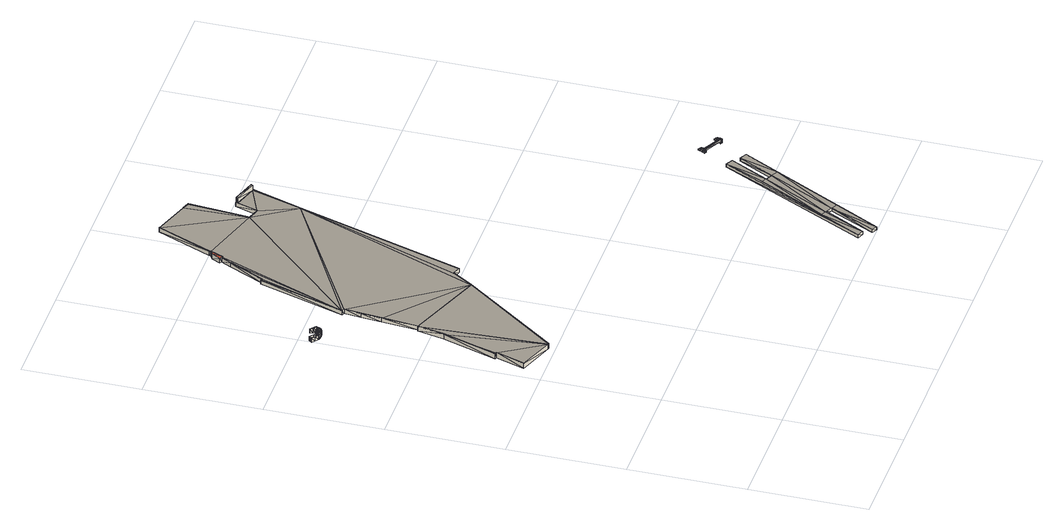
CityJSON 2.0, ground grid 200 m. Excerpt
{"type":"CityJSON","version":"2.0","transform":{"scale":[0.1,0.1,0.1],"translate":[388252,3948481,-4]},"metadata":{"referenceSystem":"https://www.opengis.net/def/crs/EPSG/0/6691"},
"CityObjects":{
"bridge1":{"type":"Bridge","geometry":[{"type":"Solid","lod":"2","boundaries":[[[[0,1,2]],[[3,0,2]],[[4,3,5]],[[3,2,5]],[[6,7,4]],[[5,6,4]],[[8,3,4]],[[9,0,3]],[[8,9,3]],[[7,10,11]],[[4,7,11]],[[11,8,4]],[[1,12,13]],[[2,1,13]],[[5,2,14]],[[2,13,14]],[[14,15,5]],[[15,6,5]],[[16,8,11]],[[16,9,8]],[[17,9,16]],[[18,16,11]],[[10,19,18]],[[11,10,18]],[[12,20,21]],[[13,12,21]],[[14,13,22]],[[13,21,22]],[[23,15,22]],[[22,15,14]],[[24,25,26]],[[27,28,26]],[[26,25,27]],[[29,30,28]],[[28,30,31]],[[28,31,26]],[[27,25,32]],[[25,33,32]],[[32,34,27]],[[34,28,27]],[[34,29,28]],[[35,29,34]],[[36,17,16]],[[37,17,36]],[[38,16,18]],[[36,16,38]],[[32,39,40]],[[33,39,32]],[[19,41,38]],[[18,19,38]],[[40,42,32]],[[42,34,32]],[[42,35,34]],[[43,35,42]],[[44,45,26]],[[31,44,26]],[[30,46,44]],[[31,30,44]],[[40,39,47]],[[39,48,47]],[[40,47,49]],[[42,40,49]],[[21,50,22]],[[21,20,51]],[[20,52,51]],[[51,50,21]],[[49,43,42]],[[53,43,49]],[[54,23,50]],[[50,23,22]],[[38,41,55]],[[41,56,55]],[[36,38,57]],[[58,37,57]],[[57,37,36]],[[55,59,45]],[[56,59,55]],[[55,45,44]],[[38,55,57]],[[57,55,44]],[[46,58,57]],[[44,46,57]],[[49,47,60]],[[48,61,62]],[[47,48,62]],[[47,62,60]],[[60,53,49]],[[63,53,60]],[[64,50,51]],[[64,65,50]],[[65,54,50]],[[52,66,67]],[[67,64,51]],[[51,52,67]],[[67,63,60]],[[66,63,67]],[[60,62,67]],[[62,64,67]],[[45,24,26]],[[59,24,45]],[[62,61,64]],[[61,65,64]],[[6,15,7]],[[7,15,19]],[[10,7,19]],[[19,15,25]],[[25,15,33]],[[24,19,25]],[[33,15,39]],[[39,15,48]],[[48,15,61]],[[15,23,61]],[[41,19,56]],[[56,19,24]],[[61,23,65]],[[23,54,65]],[[59,56,24]],[[0,9,1]],[[30,29,9]],[[1,9,20]],[[12,1,20]],[[9,29,20]],[[29,35,20]],[[35,43,20]],[[17,58,9]],[[58,30,9]],[[43,53,20]],[[37,58,17]],[[46,30,58]],[[53,63,20]],[[66,52,20]],[[63,66,20]]]],"semantics":{"surfaces":[{"type":"WallSurface"},{"type":"OuterFloorSurface"},{"type":"GroundSurface"}],"values":[[0,0,0,0,0,0,0,0,0,0,0,0,0,0,0,0,0,0,0,0,0,0,0,0,0,0,0,0,0,0,0,0,0,0,0,0,0,0,0,0,0,0,0,0,0,0,0,0,0,0,0,0,0,0,0,0,0,0,0,0,0,0,0,0,0,0,0,0,0,0,0,0,0,0,0,0,0,0,0,0,0,0,0,0,0,0,0,0,0,0,0,0,0,0,0,0,0,0,0,0,0,0,1,1,1,1,1,1,1,1,1,1,1,1,1,1,1,2,2,2,2,2,2,2,2,2,2,2,2,2,2,2]]}}]},
"bridge2":{"type":"Bridge","geometry":[{"type":"Solid","lod":"2","boundaries":[[[[68,69,70]],[[71,72,70]],[[73,72,74]],[[74,72,71]],[[75,74,71]],[[69,76,70]],[[72,68,70]],[[77,72,78]],[[77,79,72]],[[80,79,81]],[[79,80,72]],[[69,68,81]],[[81,68,82]],[[82,80,81]],[[83,71,84]],[[71,70,84]],[[85,83,86]],[[86,83,84]],[[87,85,88]],[[85,86,88]],[[73,78,72]],[[73,89,78]],[[90,91,92]],[[89,92,93]],[[90,92,89]],[[91,94,92]],[[73,74,94]],[[91,73,94]],[[95,96,93]],[[92,95,93]],[[92,94,95]],[[74,75,94]],[[94,75,97]],[[94,97,95]],[[95,85,96]],[[96,85,87]],[[75,71,83]],[[97,75,83]],[[77,98,79]],[[79,98,99]],[[100,69,81]],[[76,69,100]],[[91,90,73]],[[73,90,89]],[[98,76,99]],[[70,76,98]],[[88,70,98]],[[84,70,88]],[[86,84,88]],[[68,72,80]],[[82,68,80]],[[100,79,99]],[[81,79,100]],[[95,97,85]],[[97,83,85]],[[76,100,99]],[[78,93,77]],[[89,93,78]],[[93,87,77]],[[88,98,77]],[[87,88,77]],[[96,87,93]]]],"semantics":{"surfaces":[{"type":"OuterFloorSurface"},{"type":"WallSurface"},{"type":"GroundSurface"}],"values":[[0,0,0,0,0,0,0,1,1,1,1,1,1,1,1,1,1,1,1,1,1,1,1,1,1,1,1,1,1,1,1,1,1,1,1,1,1,1,1,1,1,1,1,1,1,1,1,1,1,1,1,1,1,1,1,1,2,2,2,2,2,2]]}}]},
"bridge3":{"type":"Bridge","geometry":[{"type":"Solid","lod":"2","boundaries":[[[[101,102,103]],[[104,102,101]],[[70,76,105]],[[105,76,106]],[[107,105,106]],[[108,109,76]],[[76,109,106]],[[110,109,108]],[[106,109,111]],[[112,111,113]],[[113,111,114]],[[109,115,111]],[[114,111,116]],[[111,115,117]],[[118,115,109]],[[119,118,109]],[[120,121,109]],[[122,114,116]],[[123,122,116]],[[124,118,119]],[[125,126,117]],[[127,125,117]],[[128,129,115]],[[115,130,117]],[[129,130,115]],[[116,111,117]],[[121,119,109]],[[130,127,117]],[[131,130,129]],[[99,132,133]],[[132,134,133]],[[135,76,100]],[[108,76,135]],[[70,136,76]],[[133,137,138]],[[137,133,139]],[[133,134,139]],[[110,108,135]],[[135,133,138]],[[138,110,135]],[[84,70,140]],[[70,105,140]],[[86,84,141]],[[136,141,142]],[[86,141,136]],[[84,143,141]],[[140,105,143]],[[105,107,143]],[[141,144,142]],[[142,144,145]],[[141,143,144]],[[144,143,146]],[[145,146,147]],[[144,146,145]],[[143,107,148]],[[107,106,148]],[[143,148,146]],[[146,148,149]],[[146,149,147]],[[149,150,147]],[[148,151,149]],[[106,111,151]],[[148,106,151]],[[139,152,153]],[[137,139,153]],[[109,110,154]],[[154,110,138]],[[111,112,151]],[[151,112,155]],[[149,156,150]],[[150,156,157]],[[155,113,158]],[[112,113,155]],[[155,158,159]],[[156,155,159]],[[159,160,157]],[[156,159,157]],[[158,114,161]],[[113,114,158]],[[160,159,122]],[[159,162,122]],[[160,122,163]],[[164,109,154]],[[120,109,164]],[[153,152,165]],[[152,166,165]],[[115,118,167]],[[167,168,169]],[[167,118,168]],[[170,171,169]],[[172,171,170]],[[171,167,169]],[[163,122,173]],[[173,122,123]],[[123,116,101]],[[103,123,101]],[[168,124,174]],[[118,124,168]],[[175,173,103]],[[173,123,103]],[[169,168,176]],[[169,177,178]],[[170,169,178]],[[179,119,180]],[[181,119,179]],[[164,165,180]],[[121,164,180]],[[120,164,121]],[[182,165,183]],[[165,182,180]],[[165,166,183]],[[182,179,180]],[[184,179,182]],[[183,184,182]],[[102,185,103]],[[185,175,103]],[[101,116,104]],[[104,116,117]],[[174,124,119]],[[181,186,119]],[[186,174,119]],[[187,188,184]],[[186,181,189]],[[181,179,189]],[[179,184,189]],[[184,188,189]],[[190,174,186]],[[185,126,191]],[[104,126,185]],[[102,104,185]],[[188,176,189]],[[186,189,176]],[[190,186,176]],[[178,177,187]],[[187,177,188]],[[188,177,176]],[[117,126,104]],[[125,192,126]],[[126,192,191]],[[128,115,167]],[[193,128,167]],[[193,167,171]],[[194,193,171]],[[172,195,171]],[[171,195,194]],[[127,130,196]],[[197,127,196]],[[192,125,198]],[[199,125,200]],[[198,125,199]],[[201,129,193]],[[129,128,193]],[[201,193,194]],[[194,195,131]],[[195,202,131]],[[194,131,203]],[[203,201,194]],[[202,130,131]],[[198,130,202]],[[100,76,132]],[[114,122,162]],[[125,127,197]],[[203,131,201]],[[99,100,132]],[[76,136,132]],[[86,136,70]],[[176,168,190]],[[119,121,180]],[[131,129,201]],[[196,130,198]],[[199,196,198]],[[100,99,135]],[[99,133,135]],[[84,86,70]],[[140,143,84]],[[137,153,154]],[[138,137,154]],[[149,151,156]],[[151,155,156]],[[159,158,162]],[[162,158,161]],[[154,153,164]],[[153,165,164]],[[161,114,162]],[[190,168,174]],[[177,169,176]],[[200,125,197]],[[199,200,197]],[[196,199,197]],[[132,136,142]],[[134,132,142]],[[145,147,142]],[[139,134,152]],[[160,134,157]],[[157,134,142]],[[172,134,160]],[[170,134,172]],[[147,157,142]],[[152,134,183]],[[183,134,170]],[[150,157,147]],[[163,173,160]],[[166,152,183]],[[191,172,160]],[[173,191,160]],[[187,183,170]],[[178,187,170]],[[175,185,173]],[[185,191,173]],[[184,183,187]],[[195,172,202]],[[202,172,191]],[[192,202,191]],[[198,202,192]]]],"semantics":{"surfaces":[{"type":"RoofSurface"},{"type":"OuterFloorSurface"},{"type":"WallSurface"},{"type":"GroundSurface"}],"values":[[0,0,1,1,1,1,1,1,1,1,1,1,1,1,1,1,1,1,1,1,1,1,1,1,1,1,1,1,1,2,2,2,2,2,2,2,2,2,2,2,2,2,2,2,2,2,2,2,2,2,2,2,2,2,2,2,2,2,2,2,2,2,2,2,2,2,2,2,2,2,2,2,2,2,2,2,2,2,2,2,2,2,2,2,2,2,2,2,2,2,2,2,2,2,2,2,2,2,2,2,2,2,2,2,2,2,2,2,2,2,2,2,2,2,2,2,2,2,2,2,2,2,2,2,2,2,2,2,2,2,2,2,2,2,2,2,2,2,2,2,2,2,2,2,2,2,2,2,2,2,2,2,2,2,2,2,2,2,2,2,2,2,2,2,2,2,2,2,2,2,2,2,2,2,2,2,2,2,2,2,2,2,2,2,2,2,2,2,2,3,3,3,3,3,3,3,3,3,3,3,3,3,3,3,3,3,3,3,3,3,3,3,3,3]]}}]},
"bridge4":{"type":"Bridge","geometry":[{"type":"Solid","lod":"2","boundaries":[[[[204,205,206]],[[207,208,209]],[[207,209,210]],[[204,211,205]],[[204,207,210]],[[204,210,212]],[[210,209,213]],[[204,212,211]],[[210,213,214]],[[211,212,215]],[[216,217,218]],[[216,219,217]],[[220,221,222]],[[223,220,222]],[[223,224,220]],[[225,224,223]],[[218,226,216]],[[216,227,222]],[[216,226,227]],[[222,227,228]],[[222,228,223]],[[225,229,224]],[[223,228,225]],[[228,230,229]],[[228,229,225]],[[226,231,232]],[[226,232,227]],[[218,217,231]],[[233,206,219]],[[221,204,233]],[[207,204,221]],[[222,233,216]],[[222,221,233]],[[205,211,217]],[[217,211,231]],[[213,209,224]],[[229,213,224]],[[218,231,226]],[[234,212,235]],[[227,234,235]],[[212,210,235]],[[227,235,228]],[[235,230,228]],[[235,214,230]],[[231,215,232]],[[211,215,231]],[[230,213,229]],[[214,213,230]],[[209,208,224]],[[224,208,220]],[[206,205,219]],[[219,205,217]],[[232,234,227]],[[204,206,233]],[[220,208,221]],[[208,207,221]],[[215,212,234]],[[232,215,234]],[[210,214,235]],[[233,219,216]]]],"semantics":{"surfaces":[{"type":"GroundSurface"},{"type":"OuterFloorSurface"},{"type":"WallSurface"}],"values":[[0,0,0,0,0,0,0,0,0,0,1,1,1,1,1,1,1,1,1,1,1,1,1,1,1,1,1,1,2,2,2,2,2,2,2,2,2,2,2,2,2,2,2,2,2,2,2,2,2,2,2,2,2,2,2,2,2,2,2,2]]}}]},
"bridge5":{"type":"Bridge","geometry":[{"type":"MultiSurface","lod":"2","boundaries":[[[236,237,238]],[[239,237,240]],[[240,237,236]],[[241,239,240]],[[242,240,236]],[[236,243,244]],[[245,243,236]],[[246,243,245]],[[247,248,249]],[[250,243,246]],[[246,251,250]],[[248,252,249]],[[251,253,250]],[[254,255,256]],[[255,257,256]],[[258,259,255]],[[255,259,260]],[[255,260,257]],[[259,261,260]],[[261,262,260]],[[263,264,265]],[[264,266,265]],[[237,267,238]],[[244,268,236]],[[268,242,236]],[[269,270,271]],[[270,272,271]],[[273,269,271]],[[274,269,275]],[[275,269,273]],[[276,274,275]],[[277,275,273]],[[278,275,277]],[[279,280,281]],[[280,282,281]],[[283,279,281]],[[284,279,283]],[[285,279,284]],[[286,285,284]],[[287,284,283]],[[288,284,287]],[[289,290,291]],[[291,290,292]],[[293,294,238]],[[294,293,295]],[[238,294,236]],[[289,271,272]],[[239,248,247]],[[241,248,239]],[[291,271,289]],[[295,269,296]],[[269,274,296]],[[296,297,295]],[[295,297,294]],[[294,297,236]],[[298,299,300]],[[301,299,298]],[[299,268,300]],[[299,271,268]],[[273,271,299]],[[296,274,302]],[[296,302,297]],[[274,276,302]],[[245,296,301]],[[243,245,301]],[[245,243,297]],[[243,301,297]],[[297,303,245]],[[297,302,303]],[[245,303,246]],[[289,304,305]],[[290,289,305]],[[304,306,307]],[[249,308,309]],[[308,306,309]],[[310,301,243]],[[310,243,250]],[[301,310,299]],[[273,299,311]],[[310,311,299]],[[273,311,277]],[[302,276,312]],[[302,312,303]],[[276,275,312]],[[303,313,246]],[[303,312,313]],[[313,251,246]],[[314,315,316]],[[314,252,315]],[[291,292,268]],[[292,317,268]],[[318,314,316]],[[316,242,318]],[[310,319,311]],[[253,319,250]],[[319,310,250]],[[268,317,318]],[[311,320,277]],[[319,320,311]],[[277,320,278]],[[253,251,275]],[[278,253,275]],[[290,321,280]],[[321,322,280]],[[321,305,322]],[[322,282,280]],[[305,307,322]],[[323,324,307]],[[307,324,322]],[[324,323,256]],[[323,254,256]],[[290,280,279]],[[290,279,292]],[[254,249,255]],[[249,252,255]],[[257,324,256]],[[325,324,257]],[[282,322,281]],[[322,324,326]],[[281,322,326]],[[324,325,326]],[[327,258,255]],[[318,327,255]],[[328,317,292]],[[279,328,292]],[[285,328,279]],[[329,317,328]],[[327,317,329]],[[329,258,327]],[[325,257,330]],[[325,331,326]],[[330,331,325]],[[283,281,331]],[[331,281,326]],[[285,332,328]],[[328,333,329]],[[286,332,285]],[[329,333,334]],[[259,329,335]],[[259,335,261]],[[330,336,331]],[[337,260,262]],[[337,330,260]],[[283,331,338]],[[283,338,287]],[[336,339,331]],[[332,286,340]],[[340,335,332]],[[286,284,340]],[[335,341,261]],[[263,341,264]],[[341,335,340]],[[342,337,262]],[[338,337,342]],[[266,342,265]],[[338,342,343]],[[338,343,287]],[[287,343,288]],[[266,264,284]],[[288,266,284]],[[342,266,288]],[[344,272,345]],[[345,272,270]],[[293,346,345]],[[346,344,345]],[[293,238,267]],[[347,293,267]],[[346,293,347]],[[344,304,272]],[[295,345,269]],[[345,270,269]],[[295,293,345]],[[251,313,312]],[[305,321,290]],[[318,252,314]],[[260,259,329]],[[284,264,340]],[[304,289,272]],[[298,300,244]],[[236,297,245]],[[301,298,244]],[[243,301,244]],[[239,249,309]],[[247,249,239]],[[252,241,315]],[[248,241,252]],[[275,251,312]],[[319,253,278]],[[320,319,278]],[[259,258,329]],[[330,257,260]],[[330,260,329]],[[264,341,340]],[[346,347,344]],[[347,304,344]],[[267,237,347]],[[237,309,347]],[[237,239,309]],[[315,241,240]],[[242,315,240]],[[316,315,242]],[[300,268,244]],[[268,271,291]],[[297,296,245]],[[301,296,297]],[[305,304,307]],[[304,347,306]],[[306,347,309]],[[242,268,318]],[[307,306,323]],[[306,308,323]],[[323,308,254]],[[308,249,254]],[[317,327,318]],[[255,252,318]],[[332,333,328]],[[334,335,329]],[[334,333,335]],[[335,333,332]],[[336,330,337]],[[265,261,263]],[[262,261,265]],[[331,339,338]],[[338,336,337]],[[339,336,338]],[[261,341,263]],[[265,342,262]],[[343,342,288]]],"semantics":{"surfaces":[{"type":"OuterFloorSurface"},{"type":"GroundSurface"},{"type":"OuterCeilingSurface"},{"type":"WallSurface"}],"values":[0,0,0,0,0,0,0,0,0,0,0,0,0,0,0,0,0,0,0,0,0,0,0,0,0,1,1,1,1,1,1,1,1,1,1,1,1,1,1,1,1,2,2,3,3,3,3,3,3,3,3,3,3,3,3,3,3,3,3,3,3,3,3,3,3,3,3,3,3,3,3,3,3,3,3,3,3,3,3,3,3,3,3,3,3,3,3,3,3,3,3,3,3,3,3,3,3,3,3,3,3,3,3,3,3,3,3,3,3,3,3,3,3,3,3,3,3,3,3,3,3,3,3,3,3,3,3,3,3,3,3,3,3,3,3,3,3,3,3,3,3,3,3,3,3,3,3,3,3,3,3,3,3,3,3,3,3,3,3,3,3,3,3,3,3,3,3,3,3,3,3,3,3,3,3,3,3,3,3,3,3,3,3,3,3,3,3,3,3,3,3,3,3,3,3,3,3,3,3,3,3,3,3,3,3,3,3,3,3,3,3,3,3,3,3,3,3,3,3,3,3,3,3,3,3,3,3,3]}}]}
},
"vertices":[
[186,7670,9],[249,7681,9],[249,7681,85],[186,7670,85],[186,7673,85],[248,7684,85],[248,7684,40],[186,7673,40],[116,7689,85],[116,7689,9],[117,7692,40],[117,7692,85],[292,7707,9],[292,7707,85],[290,7709,85],[290,7709,40],[56,7738,85],[56,7738,9],[58,7740,85],[58,7740,40],[322,7751,9],[322,7751,85],[320,7753,85],[320,7753,40],[149,7740,40],[189,7729,40],[149,7740,85],[189,7729,85],[189,7732,85],[189,7732,9],[150,7743,9],[150,7743,85],[235,7746,85],[235,7746,40],[233,7749,85],[233,7749,9],[4,7777,85],[4,7777,9],[8,7777,85],[254,7765,40],[254,7765,85],[8,7777,40],[252,7767,85],[252,7767,9],[101,7783,85],[99,7781,85],[101,7783,9],[265,7786,85],[265,7786,40],[262,7787,85],[334,7799,85],[338,7800,85],[338,7800,9],[262,7787,9],[334,7799,40],[40,7827,85],[40,7827,40],[40,7831,85],[40,7831,9],[99,7781,40],[267,7829,85],[270,7829,40],[270,7829,85],[267,7829,9],[254,7874,85],[254,7874,40],[247,7884,9],[247,7884,85],
[811,4109,137],[821,4106,137],[721,6232,137],[623,5778,137],[810,4107,137],[192,4332,137],[355,4828,137],[320,4839,137],[2050,5729,137],[822,4102,49],[810,4107,49],[822,4102,147],[810,4107,147],[821,4106,147],[811,4109,147],[623,5778,147],[721,6232,147],[620,5778,147],[718,6234,147],[620,5778,49],[718,6234,49],[189,4333,49],[189,4333,147],[192,4332,147],[351,4826,147],[351,4826,49],[355,4828,147],[317,4837,147],[317,4837,49],[320,4839,147],[2053,5728,49],[2053,5728,147],[2050,5729,147],
[1687,9732,156],[1708,9913,156],[1627,9762,156],[1779,9955,156],[776,6844,137],[842,7484,137],[806,7190,137],[2281,6082,137],[3333,8915,137],[2421,6037,137],[792,7503,137],[1254,8976,137],[1284,8964,137],[1578,9561,137],[2870,9621,137],[1687,9732,137],[1779,9955,137],[3068,9555,137],[3596,9781,137],[3622,9797,137],[3604,9804,137],[1576,9563,137],[1667,9742,137],[3187,9914,137],[1786,9978,137],[1771,9950,137],[1788,9977,137],[2947,10663,137],[2835,10707,137],[2194,10925,137],[2836,10710,137],[2053,5728,65],[2282,6079,147],[2282,6079,65],[2281,6082,147],[718,6234,65],[2423,6033,147],[2421,6037,147],[2423,6033,65],[776,6844,147],[773,6845,147],[773,6845,65],[806,7190,147],[803,7190,147],[803,7190,65],[838,7482,147],[838,7482,65],[842,7484,147],[788,7501,147],[788,7501,65],[792,7503,147],[3336,8914,65],[3336,8914,147],[3333,8915,147],[1254,8976,147],[1252,8980,147],[1252,8980,65],[1284,8964,147],[1283,8968,147],[1283,8968,65],[1578,9561,147],[1576,9563,147],[1576,9563,65],[3622,9797,147],[3626,9799,147],[3626,9799,65],[2870,9621,147],[3068,9555,147],[3066,9559,147],[3066,9559,65],[2873,9623,147],[2873,9623,65],[1667,9742,65],[3187,9914,147],[1627,9762,65],[3195,9943,147],[3193,9944,147],[3193,9944,65],[3605,9810,239],[3604,9804,147],[3596,9781,239],[3604,9807,147],[3604,9807,65],[3605,9810,65],[1708,9913,65],[3186,9914,239],[3289,9912,65],[3289,9912,147],[3195,9943,239],[3186,9914,147],[1771,9950,65],[1786,9978,65],[2947,10663,147],[2950,10665,147],[2950,10665,65],[2194,10925,147],[1788,9977,147],[2191,10926,65],[2191,10926,147],[1786,9978,147],[2835,10707,147],[2836,10710,65],[2836,10710,147],
[5721,829,41],[5411,1,40],[5323,50,40],[5611,882,41],[5228,178,40],[5121,223,40],[6201,2053,41],[6768,2543,41],[6320,1991,41],[6425,2773,41],[6545,2710,41],[6650,2605,41],[5718,830,94],[5411,1,98],[5833,770,94],[5323,50,98],[5228,178,98],[5611,881,98],[5601,891,94],[5515,936,94],[5121,223,98],[6120,2095,94],[6439,1929,94],[6319,1991,94],[6201,2053,94],[6425,2773,99],[6545,2710,99],[6768,2543,99],[6650,2605,99],[5721,829,98],[6320,1991,99],[6201,2053,99],
[7014,3041,138],[6972,3025,138],[6998,3010,138],[6971,3025,138],[6986,3052,138],[6985,3052,138],[6987,3054,138],[7015,3100,118],[6989,3054,138],[7040,3087,118],[7047,3100,118],[6971,3025,134],[6985,3052,134],[6666,3183,134],[7022,3113,118],[7065,3137,83],[6680,3210,134],[7040,3150,83],[6665,3182,131],[6681,3213,132],[6647,3191,132],[6662,3223,132],[6687,3210,131],[6714,3255,112],[6689,3268,112],[6720,3269,112],[6696,3282,112],[6720,3269,111],[6737,3306,77],[6696,3282,111],[6712,3319,77],[6971,3024,138],[6986,3055,138],[7016,3040,74],[7000,3006,74],[6986,3055,74],[6969,3021,74],[7013,3101,74],[7043,3085,74],[7068,3136,74],[7050,3099,74],[7019,3114,74],[7038,3152,74],[6690,3208,74],[6673,3174,74],[6660,3224,74],[6643,3190,74],[6687,3270,74],[6739,3304,74],[6717,3254,74],[6723,3267,74],[6693,3283,74],[6709,3320,74],[6970,3022,114],[6674,3175,114],[6986,3055,114],[6690,3208,114],[6998,3010,148],[7014,3041,148],[7016,3040,148],[7043,3085,128],[7040,3087,128],[6989,3054,148],[7013,3101,128],[6986,3055,148],[7015,3100,128],[7050,3098,128],[7047,3100,128],[6970,3022,144],[6674,3175,141],[6664,3180,144],[6664,3180,141],[6666,3183,144],[6972,3025,144],[7022,3113,128],[7019,3114,128],[7068,3136,93],[7065,3137,93],[6680,3210,144],[6986,3052,144],[6987,3054,144],[6690,3208,141],[6681,3213,144],[7040,3150,93],[7038,3152,93],[6673,3174,141],[6643,3190,142],[6665,3182,141],[6647,3191,142],[6662,3223,142],[6660,3224,142],[6687,3210,141],[6717,3254,122],[6714,3255,122],[6689,3268,122],[6687,3270,122],[6723,3267,121],[6723,3267,122],[6720,3269,122],[6720,3269,121],[6696,3282,122],[6696,3282,121],[6693,3283,121],[6693,3283,122],[6739,3304,87],[6737,3306,87],[6712,3319,87],[6709,3320,87],[6969,3021,148],[7000,3006,148],[6971,3024,148],[6971,3024,144]
]}
